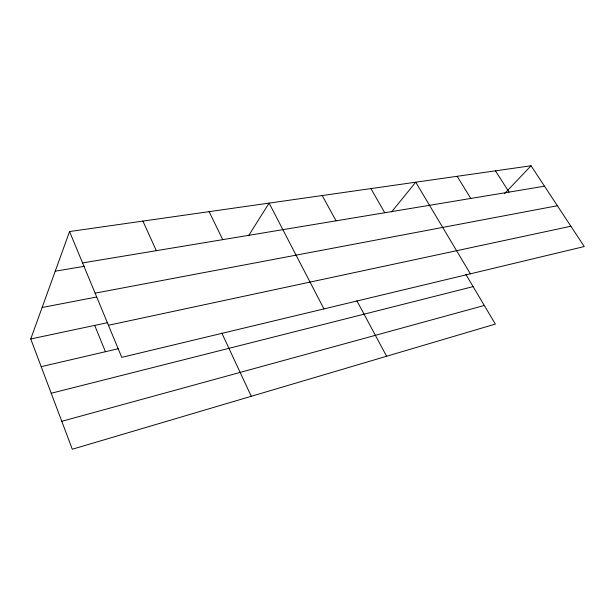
<?xml version="1.0" encoding="UTF-8"?>
<svg xmlns="http://www.w3.org/2000/svg" width="615" height="615" viewBox="0 0 615 615"><rect width="100%" height="100%" fill="white"/><g stroke="black" fill="none" stroke-linecap="round" stroke-linejoin="round"><path stroke-width="0.92" d="M465.824 274.359L495.359 324.082L72.301 449.234L30.75 338.965L69.549 231.548L531.045 165.766L584.25 246.546L121.755 357.346L69.549 231.548M248.552 235.753L269.101 203.104L323.951 308.907M391.586 211.906L415.74 182.201L470.375 273.829M504.492 193.71L531.045 165.766M61.777 421.313L484.305 305.463M51.206 393.246L473.104 286.621M41.19 366.671L118.503 348.674M108.44 325.266L570.881 226.243M30.75 338.965L107.702 322.637M42.12 307.492L96.67 297.007M95.125 293.171L557.367 205.733M55.219 271.207L84.532 266.264M82.571 262.928L544.513 186.207M495.452 170.839L509.043 192.103M457.13 176.297L470.821 198.445M370.922 188.59L384.744 212.744M322.222 195.532L336.044 220.831M356.861 300.758L386.589 356.254M209.1 211.652L222.73 239.65M221.831 333.084L251.266 396.291M142.911 221.085L156.31 250.682M94.687 325.397L105.434 351.719"/></g></svg>
